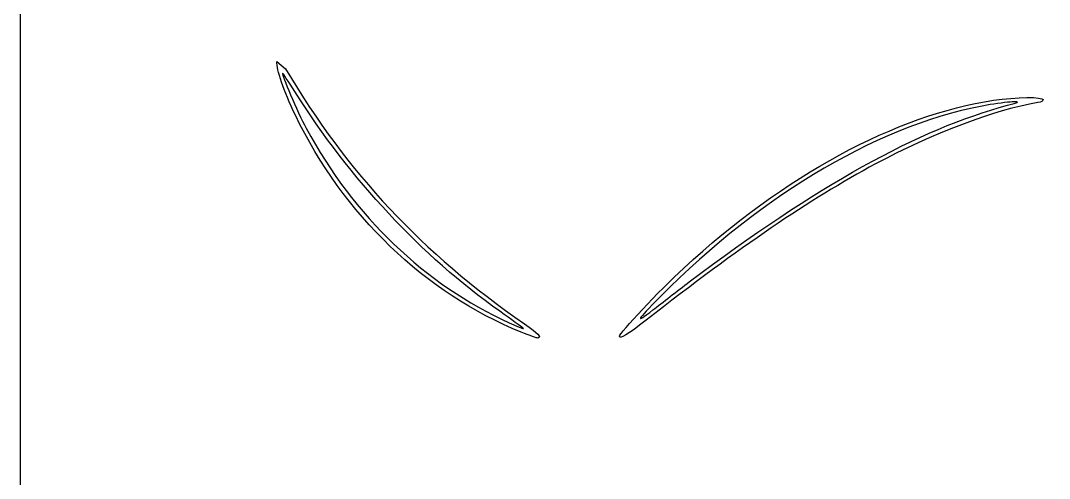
# Model space of a CAD drawing. Extents: x 0.1 to 9.2, y 0.2 to 11.9.
# Drawn here: x 0.091 to 3.673, y 4.13 to 5.725 of the extents above; entities that cross this region are included whole.
import ezdxf

# ---------------------------------------------------------------- set-up
doc = ezdxf.new("R2010")
doc.units = 0
doc.layers.add('Laag_1', color=7, linetype='CONTINUOUS')

msp = doc.modelspace()

# ---------------------------------------------------------------- linework, layer by layer
at = {"layer": 'Laag_1', "color": 7}
for points in [[(0.091356, 11.858106), (9.212454, 11.858106), (9.212454, 0.187669), (0.091356, 0.187669)], [(2.418844, 4.814565)], [(1.83422, 4.639505)], [(1.838828, 4.655402)], [(2.17623, 4.625217)]]:
    msp.add_lwpolyline(points, close=True, dxfattribs=at)
msp.add_lwpolyline([(0.983824, 5.582676), (1.013553, 5.557019)], dxfattribs=at)
for points in [[(1.048202, 5.395303), (1.007189, 5.480875), (0.981962, 5.554301), (0.983824, 5.582676)], [(1.013553, 5.557019), (1.231499, 5.191152), (1.487097, 4.91811), (1.845269, 4.668544)], [(1.003676, 5.542209), (0.999094, 5.537949), (1.05451, 5.408241), (1.085784, 5.350025)], [(1.045898, 5.477828), (1.023219, 5.513741), (1.004219, 5.542714), (1.003676, 5.542209)], [(1.75946, 4.712403), (1.487462, 4.905416), (1.23919, 5.171734), (1.045898, 5.477828)], [(2.400215, 4.863095), (2.747859, 5.184904), (3.140408, 5.39757), (3.47878, 5.447417)], [(3.47878, 5.447417), (3.557115, 5.458956), (3.650998, 5.460198), (3.650998, 5.449695)], [(3.650998, 5.449695), (3.650998, 5.445318), (3.644089, 5.441476), (3.632806, 5.439579)], [(3.466986, 5.432357), (3.101428, 5.372711), (2.673842, 5.123635), (2.317962, 4.763028)], [(2.418844, 4.814565), (2.857809, 5.147402), (3.219295, 5.348146), (3.527292, 5.430117)], [(3.632806, 5.439579), (3.483802, 5.414526), (3.260822, 5.330201), (3.067717, 5.225876)], [(3.549123, 5.441967), (3.537116, 5.442092), (3.500154, 5.437769), (3.466986, 5.432357)], [(3.527292, 5.430117), (3.567471, 5.44081), (3.569212, 5.441755), (3.549123, 5.441967)], [(1.83422, 4.639505), (1.500946, 4.774159), (1.21337, 5.050678), (1.048202, 5.395303)], [(1.085784, 5.350025), (1.250007, 5.044331), (1.500428, 4.804216), (1.792299, 4.672591)], [(3.067717, 5.225876), (2.835554, 5.100452), (2.596891, 4.937737), (2.268544, 4.681023)], [(2.17623, 4.625217), (2.17623, 4.636905), (2.314488, 4.78374), (2.400215, 4.863095)], [(2.292659, 4.717371), (2.323343, 4.741471), (2.380126, 4.785207), (2.418844, 4.814565)], [(2.317962, 4.763028), (2.234435, 4.678393), (2.227812, 4.666441), (2.292659, 4.717371)], [(1.838828, 4.655402), (1.836293, 4.657575), (1.800578, 4.683226), (1.75946, 4.712403)], [(1.792299, 4.672591), (1.840246, 4.650968), (1.846843, 4.648531), (1.838828, 4.655402)], [(1.845269, 4.668544), (1.894923, 4.633946), (1.905343, 4.622982), (1.892131, 4.619235)], [(2.268544, 4.681023), (2.203759, 4.630371), (2.17623, 4.613729), (2.17623, 4.625217)], [(1.892131, 4.619235), (1.889629, 4.618525), (1.863569, 4.627647), (1.83422, 4.639505)]]:
    msp.add_open_spline(points, degree=3, dxfattribs=at)

doc.saveas('drawing.dxf')
